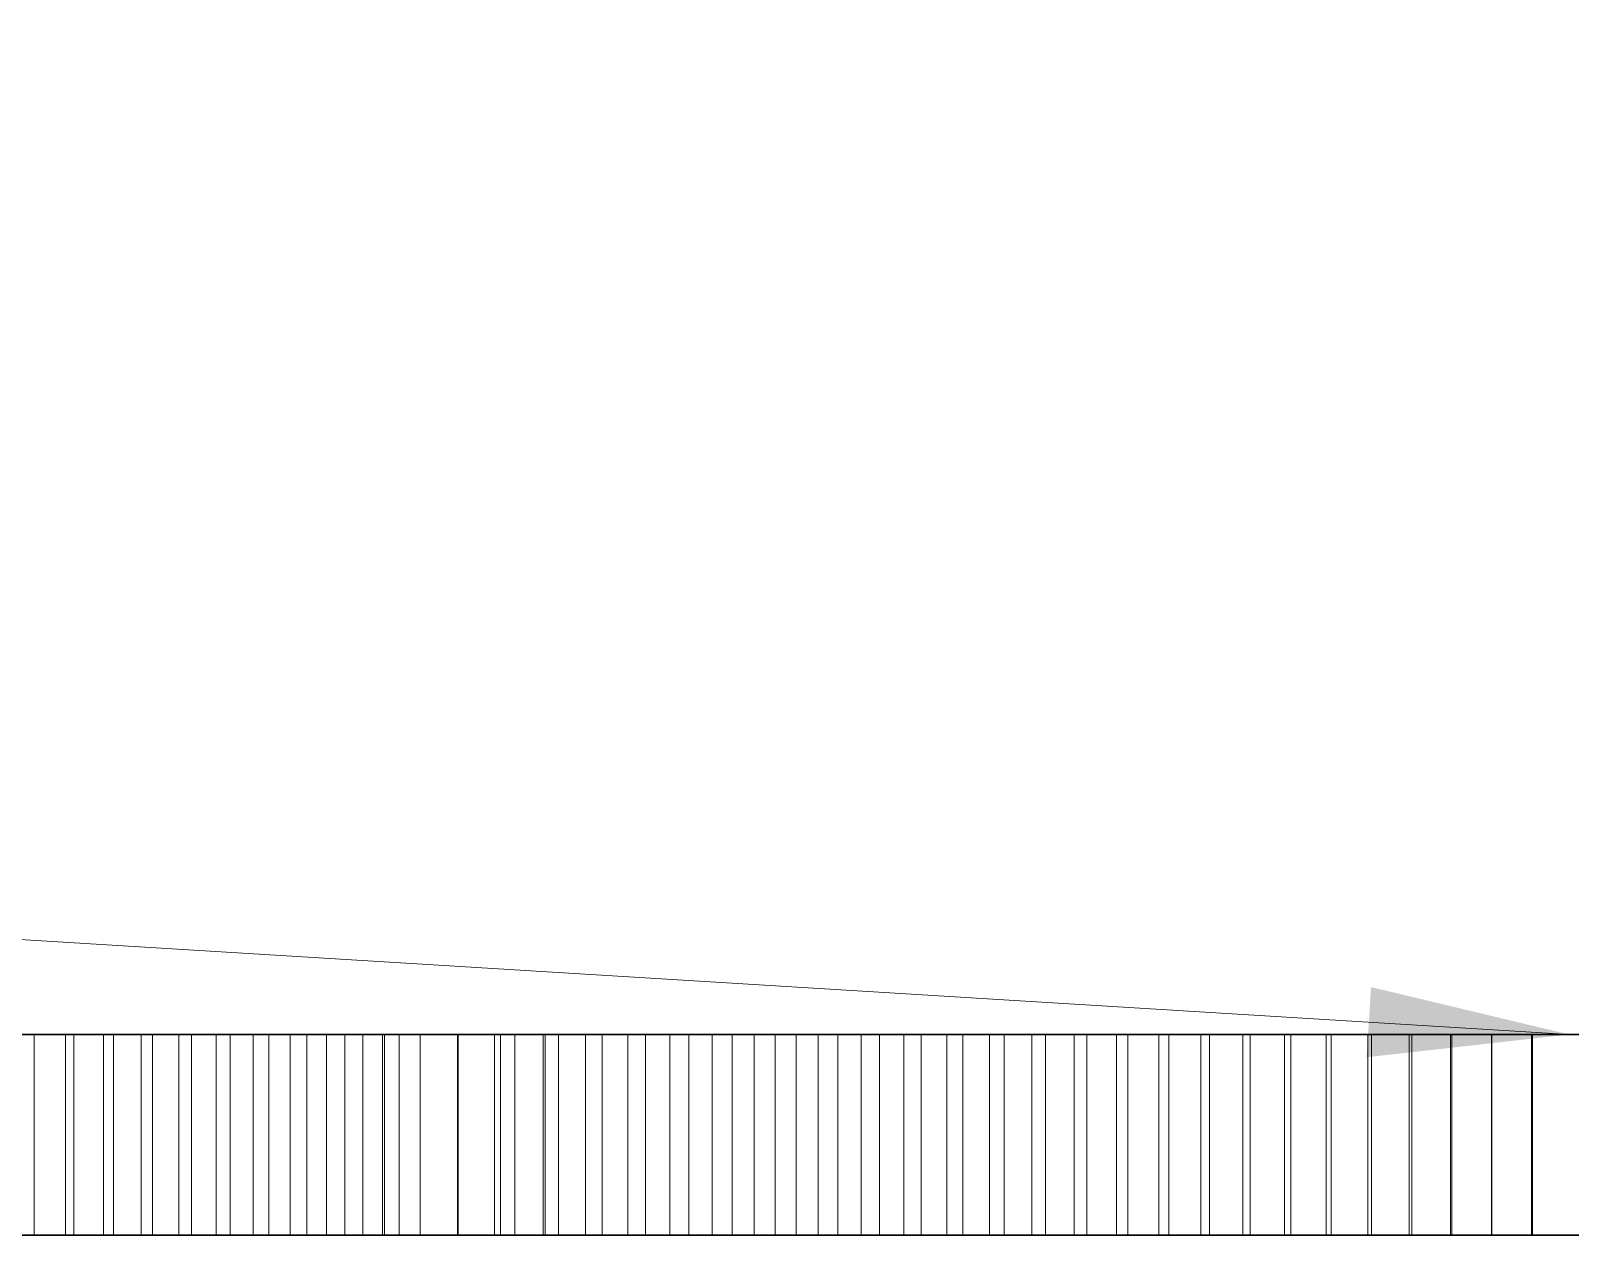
# Model space of a CAD drawing. Header units: millimetres. Extents: x 7 to 445, y 7 to 290.
# Drawn here: x 162.68 to 178.01, y 68 to 80 of the extents above; entities that cross this region are included whole.
import ezdxf

# ---------------------------------------------------------------- set-up
doc = ezdxf.new("R2010")
doc.units = ezdxf.units.MM
doc.linetypes.add('CENTER_STD', pattern=[9, 6, -1, 1, -1])
doc.linetypes.add('DASHED_STD', pattern=[3, 2, -1])
for name, color, linetype, lineweight in [('CENTER', 7, 'CENTER_STD', 13), ('DIM', 7, 'Continuous', 15), ('GDT', 7, 'Continuous', 20), ('HIDDEN', 7, 'DASHED_STD', 13), ('VISIBLE', 7, 'Continuous', 30)]:
    doc.layers.add(name, color=color, linetype=linetype, lineweight=lineweight)

msp = doc.modelspace()

# ---------------------------------------------------------------- linework, layer by layer
at = {"layer": 'CENTER'}
msp.add_line((30, 68), (240, 68), dxfattribs=at)
at = {"layer": 'DIM'}
msp.add_solid([(178, 70), (175.982, 69.773), (176.025, 70.472)], dxfattribs=at)
at = {"layer": 'GDT'}
msp.add_line((15, 80), (178, 70), dxfattribs=at)
at = {"layer": 'HIDDEN'}
for points in [[(204, 70), (202.27, 70), (197.167, 70), (188.946, 70), (178.021, 70), (164.938, 70), (150.354, 70), (135, 70), (119.646, 70), (105.062, 70), (91.979, 70), (81.054, 70), (72.833, 70), (67.73, 70), (66, 70)], [(72, 70), (73.58, 70), (78.239, 70), (85.745, 70), (95.72, 70), (107.665, 70), (120.981, 70), (135, 70), (149.019, 70), (162.335, 70), (174.28, 70), (184.255, 70), (191.761, 70), (196.42, 70), (198, 70)], [(198, 70), (196.42, 70), (191.761, 70), (184.255, 70), (174.28, 70), (162.335, 70), (149.019, 70), (135, 70), (120.981, 70), (107.665, 70), (95.72, 70), (85.745, 70), (78.239, 70), (73.58, 70), (72, 70)], [(162.71, 70), (162.688, 70), (162.664, 70), (162.64, 70), (162.614, 70), (162.587, 70), (162.56, 70), (162.531, 70), (162.502, 70), (162.472, 70), (162.442, 70), (162.41, 70), (162.378, 70), (162.346, 70), (162.313, 70)], [(162.64, 70), (162.662, 70), (162.684, 70), (162.708, 70), (162.732, 70), (162.758, 70), (162.784, 70), (162.811, 70), (162.839, 70), (162.868, 70), (162.897, 70), (162.928, 70), (162.958, 70), (162.989, 70), (163.021, 70)], [(162.71, 68), (162.71, 70)], [(163.105, 70), (163.083, 70), (163.06, 70), (163.035, 70), (163.01, 70), (162.983, 70), (162.956, 70), (162.928, 70), (162.899, 70), (162.869, 70), (162.838, 70), (162.807, 70), (162.775, 70), (162.743, 70), (162.71, 70)], [(163.021, 70), (163.021, 68)], [(163.021, 70), (163.042, 70), (163.065, 70), (163.088, 70), (163.112, 70), (163.138, 70), (163.164, 70), (163.191, 70), (163.219, 70), (163.247, 70), (163.277, 70), (163.307, 70), (163.337, 70), (163.368, 70), (163.4, 70)], [(163.105, 68), (163.105, 70)], [(163.498, 70), (163.476, 70), (163.453, 70), (163.428, 70), (163.403, 70), (163.377, 70), (163.35, 70), (163.322, 70), (163.293, 70), (163.263, 70), (163.233, 70), (163.202, 70), (163.17, 70), (163.138, 70), (163.105, 70)], [(163.4, 70), (163.4, 68)], [(163.4, 70), (163.421, 70), (163.443, 70), (163.466, 70), (163.49, 70), (163.515, 70), (163.541, 70), (163.568, 70), (163.596, 70), (163.624, 70), (163.654, 70), (163.683, 70), (163.714, 70), (163.745, 70), (163.776, 70)], [(163.498, 68), (163.498, 70)], [(163.888, 70), (163.866, 70), (163.843, 70), (163.819, 70), (163.794, 70), (163.768, 70), (163.741, 70), (163.713, 70), (163.684, 70), (163.655, 70), (163.625, 70), (163.594, 70), (163.562, 70), (163.53, 70), (163.498, 70)], [(163.776, 70), (163.776, 68)], [(163.776, 70), (163.797, 70), (163.819, 70), (163.842, 70), (163.866, 70), (163.891, 70), (163.917, 70), (163.943, 70), (163.971, 70), (163.999, 70), (164.028, 70), (164.058, 70), (164.088, 70), (164.119, 70), (164.15, 70)], [(163.888, 68), (163.888, 70)], [(164.276, 70), (164.254, 70), (164.232, 70), (164.208, 70), (164.183, 70), (164.157, 70), (164.13, 70), (164.102, 70), (164.074, 70), (164.045, 70), (164.015, 70), (163.984, 70), (163.952, 70), (163.921, 70), (163.888, 70)], [(164.15, 70), (164.15, 68)], [(164.15, 70), (164.171, 70), (164.193, 70), (164.215, 70), (164.239, 70), (164.264, 70), (164.29, 70), (164.316, 70), (164.343, 70), (164.371, 70), (164.4, 70), (164.43, 70), (164.46, 70), (164.49, 70), (164.522, 70)], [(164.276, 68), (164.276, 70)], [(164.662, 70), (164.64, 70), (164.618, 70), (164.594, 70), (164.569, 70), (164.543, 70), (164.517, 70), (164.489, 70), (164.461, 70), (164.432, 70), (164.402, 70), (164.371, 70), (164.34, 70), (164.308, 70), (164.276, 70)], [(164.522, 70), (164.522, 68)], [(164.522, 70), (164.542, 70), (164.564, 70), (164.586, 70), (164.61, 70), (164.635, 70), (164.66, 70), (164.686, 70), (164.714, 70), (164.741, 70), (164.77, 70), (164.799, 70), (164.829, 70), (164.86, 70), (164.891, 70)], [(164.662, 68), (164.662, 70)], [(165.045, 70), (165.024, 70), (165.001, 70), (164.978, 70), (164.953, 70), (164.928, 70), (164.901, 70), (164.874, 70), (164.846, 70), (164.817, 70), (164.787, 70), (164.757, 70), (164.725, 70), (164.694, 70), (164.662, 70)], [(164.891, 70), (164.891, 68)], [(164.891, 70), (164.911, 70), (164.933, 70), (164.955, 70), (164.978, 70), (165.003, 70), (165.028, 70), (165.054, 70), (165.081, 70), (165.109, 70), (165.138, 70), (165.167, 70), (165.197, 70), (165.227, 70), (165.258, 70)], [(165.045, 68), (165.045, 70)], [(165.426, 70), (165.405, 70), (165.382, 70), (165.359, 70), (165.335, 70), (165.309, 70), (165.283, 70), (165.256, 70), (165.228, 70), (165.199, 70), (165.17, 70), (165.139, 70), (165.108, 70), (165.077, 70), (165.045, 70)], [(165.258, 70), (165.258, 68)], [(165.258, 70), (165.278, 70), (165.299, 70), (165.321, 70), (165.345, 70), (165.369, 70), (165.394, 70), (165.42, 70), (165.447, 70), (165.474, 70), (165.503, 70), (165.532, 70), (165.561, 70), (165.592, 70), (165.622, 70)], [(165.426, 68), (165.426, 70)], [(165.804, 70), (165.783, 70), (165.761, 70), (165.738, 70), (165.714, 70), (165.689, 70), (165.663, 70), (165.636, 70), (165.608, 70), (165.579, 70), (165.55, 70), (165.52, 70), (165.489, 70), (165.458, 70), (165.426, 70)], [(165.622, 70), (165.622, 68)], [(165.622, 70), (165.642, 70), (165.663, 70), (165.685, 70), (165.708, 70), (165.732, 70), (165.757, 70), (165.783, 70), (165.81, 70), (165.837, 70), (165.865, 70), (165.894, 70), (165.924, 70), (165.954, 70), (165.984, 70)], [(165.804, 68), (165.804, 70)], [(166.18, 70), (166.159, 70), (166.137, 70), (166.115, 70), (166.091, 70), (166.066, 70), (166.04, 70), (166.013, 70), (165.985, 70), (165.957, 70), (165.928, 70), (165.898, 70), (165.867, 70), (165.836, 70), (165.804, 70)], [(165.984, 70), (165.984, 68)], [(165.984, 70), (166.004, 70), (166.025, 70), (166.047, 70), (166.07, 70), (166.093, 70), (166.118, 70), (166.144, 70), (166.17, 70), (166.197, 70), (166.225, 70), (166.254, 70), (166.284, 70), (166.314, 70), (166.344, 70)], [(166.18, 68), (166.18, 70)], [(166.553, 70), (166.533, 70), (166.511, 70), (166.489, 70), (166.465, 70), (166.44, 70), (166.415, 70), (166.388, 70), (166.36, 70), (166.332, 70), (166.303, 70), (166.273, 70), (166.243, 70), (166.212, 70), (166.18, 70)], [(166.931, 70), (166.847, 70), (166.765, 70), (166.685, 70), (166.609, 70), (166.538, 70), (166.471, 70), (166.411, 70), (166.357, 70), (166.31, 70), (166.271, 70), (166.24, 70), (166.218, 70), (166.204, 70), (166.2, 70)], [(166.2, 70), (166.21, 70), (166.241, 70), (166.291, 70), (166.359, 70), (166.443, 70), (166.542, 70), (166.653, 70), (166.772, 70), (166.897, 70), (167.025, 70), (167.152, 70), (167.276, 70), (167.392, 70), (167.498, 70)], [(166.2, 68), (166.2, 70)], [(166.344, 70), (166.344, 68)], [(166.344, 70), (166.437, 70), (166.549, 70), (166.675, 70), (166.812, 70), (166.955, 70), (167.099, 70), (167.24, 70), (167.373, 70), (167.495, 70), (167.6, 70), (167.685, 70), (167.748, 70), (167.787, 70), (167.8, 70)], [(166.553, 68), (166.553, 70)], [(166.924, 70), (166.904, 70), (166.883, 70), (166.86, 70), (166.837, 70), (166.812, 70), (166.787, 70), (166.76, 70), (166.733, 70), (166.705, 70), (166.676, 70), (166.646, 70), (166.616, 70), (166.585, 70), (166.553, 70)], [(166.924, 68), (166.924, 70)], [(167.293, 70), (167.273, 70), (167.252, 70), (167.23, 70), (167.206, 70), (167.182, 70), (167.157, 70), (167.13, 70), (167.103, 70), (167.075, 70), (167.046, 70), (167.017, 70), (166.987, 70), (166.956, 70), (166.924, 70)], [(167.355, 70), (167.322, 70), (167.29, 70), (167.257, 70), (167.225, 70), (167.193, 70), (167.162, 70), (167.131, 70), (167.1, 70), (167.07, 70), (167.041, 70), (167.013, 70), (166.985, 70), (166.958, 70), (166.931, 70)], [(166.931, 70), (166.931, 68)], [(167.293, 68), (167.293, 70)], [(167.8, 70), (167.797, 70), (167.788, 70), (167.774, 70), (167.754, 70), (167.728, 70), (167.697, 70), (167.661, 70), (167.62, 70), (167.575, 70), (167.525, 70), (167.472, 70), (167.415, 70), (167.355, 70), (167.293, 70)], [(167.778, 70), (167.745, 70), (167.713, 70), (167.68, 70), (167.648, 70), (167.616, 70), (167.585, 70), (167.554, 70), (167.524, 70), (167.494, 70), (167.465, 70), (167.436, 70), (167.408, 70), (167.381, 70), (167.355, 70)], [(167.355, 70), (167.355, 68)], [(167.498, 70), (167.532, 70), (167.565, 70), (167.599, 70), (167.632, 70), (167.664, 70), (167.697, 70), (167.728, 70), (167.76, 70), (167.79, 70), (167.82, 70), (167.849, 70), (167.878, 70), (167.906, 70), (167.932, 70)], [(167.498, 68), (167.498, 70)], [(168.2, 70), (168.168, 70), (168.135, 70), (168.102, 70), (168.07, 70), (168.039, 70), (168.007, 70), (167.976, 70), (167.946, 70), (167.916, 70), (167.887, 70), (167.859, 70), (167.831, 70), (167.804, 70), (167.778, 70)], [(167.778, 70), (167.778, 68)], [(167.8, 68), (167.8, 70)], [(167.932, 70), (167.966, 70), (168, 70), (168.033, 70), (168.066, 70), (168.099, 70), (168.131, 70), (168.162, 70), (168.194, 70), (168.224, 70), (168.254, 70), (168.283, 70), (168.311, 70), (168.339, 70), (168.366, 70)], [(167.932, 68), (167.932, 70)], [(168.622, 70), (168.589, 70), (168.556, 70), (168.524, 70), (168.492, 70), (168.46, 70), (168.429, 70), (168.398, 70), (168.368, 70), (168.338, 70), (168.309, 70), (168.281, 70), (168.253, 70), (168.226, 70), (168.2, 70)], [(168.2, 70), (168.2, 68)], [(168.366, 70), (168.399, 70), (168.433, 70), (168.466, 70), (168.499, 70), (168.532, 70), (168.564, 70), (168.596, 70), (168.627, 70), (168.657, 70), (168.687, 70), (168.716, 70), (168.744, 70), (168.772, 70), (168.798, 70)], [(168.366, 68), (168.366, 70)], [(169.042, 70), (169.009, 70), (168.977, 70), (168.944, 70), (168.912, 70), (168.881, 70), (168.849, 70), (168.819, 70), (168.788, 70), (168.759, 70), (168.73, 70), (168.702, 70), (168.674, 70), (168.648, 70), (168.622, 70)], [(168.622, 70), (168.622, 68)], [(168.798, 70), (168.832, 70), (168.865, 70), (168.899, 70), (168.932, 70), (168.964, 70), (168.996, 70), (169.028, 70), (169.059, 70), (169.089, 70), (169.119, 70), (169.148, 70), (169.176, 70), (169.203, 70), (169.23, 70)], [(168.798, 68), (168.798, 70)], [(169.462, 70), (169.429, 70), (169.396, 70), (169.364, 70), (169.332, 70), (169.3, 70), (169.269, 70), (169.238, 70), (169.208, 70), (169.179, 70), (169.15, 70), (169.122, 70), (169.094, 70), (169.068, 70), (169.042, 70)], [(169.042, 70), (169.042, 68)], [(169.23, 70), (169.263, 70), (169.297, 70), (169.33, 70), (169.363, 70), (169.396, 70), (169.428, 70), (169.459, 70), (169.49, 70), (169.52, 70), (169.55, 70), (169.579, 70), (169.607, 70), (169.634, 70), (169.66, 70)], [(169.23, 68), (169.23, 70)], [(169.88, 70), (169.848, 70), (169.815, 70), (169.783, 70), (169.751, 70), (169.719, 70), (169.688, 70), (169.657, 70), (169.627, 70), (169.598, 70), (169.569, 70), (169.541, 70), (169.514, 70), (169.487, 70), (169.462, 70)], [(169.462, 70), (169.462, 68)], [(169.66, 70), (169.694, 70), (169.728, 70), (169.761, 70), (169.794, 70), (169.826, 70), (169.858, 70), (169.89, 70), (169.921, 70), (169.951, 70), (169.98, 70), (170.009, 70), (170.037, 70), (170.064, 70), (170.09, 70)], [(169.66, 68), (169.66, 70)], [(170.298, 70), (170.265, 70), (170.233, 70), (170.2, 70), (170.168, 70), (170.137, 70), (170.106, 70), (170.075, 70), (170.045, 70), (170.016, 70), (169.987, 70), (169.959, 70), (169.932, 70), (169.906, 70), (169.88, 70)], [(169.88, 70), (169.88, 68)], [(170.09, 70), (170.124, 70), (170.157, 70), (170.191, 70), (170.223, 70), (170.256, 70), (170.288, 70), (170.319, 70), (170.35, 70), (170.38, 70), (170.409, 70), (170.438, 70), (170.466, 70), (170.493, 70), (170.519, 70)], [(170.09, 68), (170.09, 70)], [(170.715, 70), (170.682, 70), (170.649, 70), (170.617, 70), (170.585, 70), (170.553, 70), (170.522, 70), (170.492, 70), (170.462, 70), (170.433, 70), (170.404, 70), (170.377, 70), (170.35, 70), (170.323, 70), (170.298, 70)], [(170.298, 70), (170.298, 68)], [(170.519, 70), (170.553, 70), (170.586, 70), (170.619, 70), (170.652, 70), (170.684, 70), (170.716, 70), (170.748, 70), (170.778, 70), (170.808, 70), (170.838, 70), (170.866, 70), (170.894, 70), (170.921, 70), (170.947, 70)], [(170.519, 68), (170.519, 70)], [(171.13, 70), (171.098, 70), (171.065, 70), (171.033, 70), (171.001, 70), (170.969, 70), (170.938, 70), (170.908, 70), (170.878, 70), (170.849, 70), (170.821, 70), (170.793, 70), (170.766, 70), (170.74, 70), (170.715, 70)], [(170.715, 70), (170.715, 68)], [(170.947, 70), (170.98, 70), (171.014, 70), (171.047, 70), (171.08, 70), (171.112, 70), (171.144, 70), (171.175, 70), (171.206, 70), (171.236, 70), (171.265, 70), (171.293, 70), (171.321, 70), (171.348, 70), (171.373, 70)], [(170.947, 68), (170.947, 70)], [(171.545, 70), (171.512, 70), (171.48, 70), (171.447, 70), (171.415, 70), (171.384, 70), (171.353, 70), (171.323, 70), (171.293, 70), (171.264, 70), (171.236, 70), (171.208, 70), (171.181, 70), (171.155, 70), (171.13, 70)], [(171.13, 70), (171.13, 68)], [(171.373, 70), (171.407, 70), (171.441, 70), (171.474, 70), (171.506, 70), (171.539, 70), (171.57, 70), (171.602, 70), (171.632, 70), (171.662, 70), (171.691, 70), (171.719, 70), (171.747, 70), (171.773, 70), (171.799, 70)], [(171.373, 68), (171.373, 70)], [(171.959, 70), (171.926, 70), (171.893, 70), (171.861, 70), (171.829, 70), (171.798, 70), (171.767, 70), (171.737, 70), (171.707, 70), (171.678, 70), (171.65, 70), (171.622, 70), (171.596, 70), (171.57, 70), (171.545, 70)], [(171.545, 70), (171.545, 68)], [(171.799, 70), (171.833, 70), (171.866, 70), (171.899, 70), (171.932, 70), (171.964, 70), (171.996, 70), (172.027, 70), (172.057, 70), (172.087, 70), (172.116, 70), (172.144, 70), (172.172, 70), (172.198, 70), (172.224, 70)], [(171.799, 68), (171.799, 70)], [(172.371, 70), (172.338, 70), (172.306, 70), (172.274, 70), (172.242, 70), (172.21, 70), (172.18, 70), (172.149, 70), (172.12, 70), (172.091, 70), (172.063, 70), (172.036, 70), (172.009, 70), (171.983, 70), (171.959, 70)], [(171.959, 70), (171.959, 68)], [(172.224, 70), (172.257, 70), (172.291, 70), (172.324, 70), (172.356, 70), (172.389, 70), (172.42, 70), (172.451, 70), (172.482, 70), (172.511, 70), (172.54, 70), (172.568, 70), (172.595, 70), (172.622, 70), (172.647, 70)], [(172.224, 68), (172.224, 70)], [(172.783, 70), (172.75, 70), (172.717, 70), (172.685, 70), (172.653, 70), (172.622, 70), (172.591, 70), (172.561, 70), (172.532, 70), (172.503, 70), (172.475, 70), (172.448, 70), (172.421, 70), (172.396, 70), (172.371, 70)], [(172.371, 70), (172.371, 68)], [(172.647, 70), (172.681, 70), (172.714, 70), (172.747, 70), (172.78, 70), (172.812, 70), (172.844, 70), (172.875, 70), (172.905, 70), (172.934, 70), (172.963, 70), (172.991, 70), (173.018, 70), (173.044, 70), (173.069, 70)], [(172.647, 68), (172.647, 70)], [(173.193, 70), (173.16, 70), (173.127, 70), (173.095, 70), (173.064, 70), (173.032, 70), (173.002, 70), (172.972, 70), (172.942, 70), (172.914, 70), (172.886, 70), (172.859, 70), (172.832, 70), (172.807, 70), (172.783, 70)], [(172.783, 70), (172.783, 68)], [(173.069, 70), (173.103, 70), (173.137, 70), (173.17, 70), (173.202, 70), (173.234, 70), (173.266, 70), (173.297, 70), (173.327, 70), (173.356, 70), (173.385, 70), (173.413, 70), (173.44, 70), (173.466, 70), (173.491, 70)], [(173.069, 68), (173.069, 70)], [(173.602, 70), (173.569, 70), (173.537, 70), (173.504, 70), (173.473, 70), (173.442, 70), (173.411, 70), (173.381, 70), (173.352, 70), (173.323, 70), (173.295, 70), (173.268, 70), (173.242, 70), (173.217, 70), (173.193, 70)], [(173.193, 70), (173.193, 68)], [(173.491, 70), (173.524, 70), (173.558, 70), (173.591, 70), (173.623, 70), (173.655, 70), (173.687, 70), (173.717, 70), (173.748, 70), (173.777, 70), (173.806, 70), (173.833, 70), (173.86, 70), (173.886, 70), (173.911, 70)], [(173.491, 68), (173.491, 70)], [(174.01, 70), (173.977, 70), (173.945, 70), (173.912, 70), (173.881, 70), (173.85, 70), (173.819, 70), (173.789, 70), (173.76, 70), (173.732, 70), (173.704, 70), (173.677, 70), (173.651, 70), (173.626, 70), (173.602, 70)], [(173.602, 70), (173.602, 68)], [(173.911, 70), (173.944, 70), (173.978, 70), (174.011, 70), (174.043, 70), (174.075, 70), (174.106, 70), (174.137, 70), (174.167, 70), (174.196, 70), (174.225, 70), (174.252, 70), (174.279, 70), (174.305, 70), (174.33, 70)], [(173.911, 68), (173.911, 70)], [(174.417, 70), (174.384, 70), (174.351, 70), (174.319, 70), (174.288, 70), (174.257, 70), (174.226, 70), (174.196, 70), (174.167, 70), (174.139, 70), (174.111, 70), (174.085, 70), (174.059, 70), (174.034, 70), (174.01, 70)], [(174.01, 70), (174.01, 68)], [(174.33, 70), (174.363, 70), (174.397, 70), (174.429, 70), (174.462, 70), (174.494, 70), (174.525, 70), (174.556, 70), (174.586, 70), (174.615, 70), (174.643, 70), (174.671, 70), (174.697, 70), (174.723, 70), (174.747, 70)], [(174.33, 68), (174.33, 70)], [(174.822, 70), (174.789, 70), (174.757, 70), (174.725, 70), (174.693, 70), (174.662, 70), (174.632, 70), (174.602, 70), (174.573, 70), (174.545, 70), (174.517, 70), (174.491, 70), (174.465, 70), (174.44, 70), (174.417, 70)], [(174.417, 70), (174.417, 68)], [(174.747, 70), (174.781, 70), (174.814, 70), (174.847, 70), (174.879, 70), (174.911, 70), (174.942, 70), (174.973, 70), (175.003, 70), (175.032, 70), (175.06, 70), (175.087, 70), (175.114, 70), (175.139, 70), (175.164, 70)], [(174.747, 68), (174.747, 70)], [(175.226, 70), (175.193, 70), (175.161, 70), (175.129, 70), (175.098, 70), (175.067, 70), (175.036, 70), (175.007, 70), (174.978, 70), (174.95, 70), (174.922, 70), (174.896, 70), (174.87, 70), (174.846, 70), (174.822, 70)], [(174.822, 70), (174.822, 68)], [(175.164, 70), (175.197, 70), (175.23, 70), (175.263, 70), (175.296, 70), (175.327, 70), (175.358, 70), (175.389, 70), (175.419, 70), (175.448, 70), (175.476, 70), (175.503, 70), (175.529, 70), (175.554, 70), (175.579, 70)], [(175.164, 68), (175.164, 70)], [(175.629, 70), (175.596, 70), (175.564, 70), (175.532, 70), (175.501, 70), (175.47, 70), (175.44, 70), (175.41, 70), (175.381, 70), (175.353, 70), (175.326, 70), (175.3, 70), (175.274, 70), (175.25, 70), (175.226, 70)], [(175.226, 70), (175.226, 68)], [(175.579, 70), (175.612, 70), (175.645, 70), (175.678, 70), (175.711, 70), (175.742, 70), (175.773, 70), (175.804, 70), (175.833, 70), (175.862, 70), (175.89, 70), (175.917, 70), (175.943, 70), (175.968, 70), (175.992, 70)], [(175.579, 68), (175.579, 70)], [(176.031, 70), (175.998, 70), (175.966, 70), (175.934, 70), (175.902, 70), (175.872, 70), (175.842, 70), (175.812, 70), (175.783, 70), (175.755, 70), (175.728, 70), (175.702, 70), (175.677, 70), (175.652, 70), (175.629, 70)], [(175.629, 70), (175.629, 68)], [(175.992, 70), (176.026, 70), (176.059, 70), (176.092, 70), (176.124, 70), (176.156, 70), (176.187, 70), (176.217, 70), (176.247, 70), (176.275, 70), (176.303, 70), (176.33, 70), (176.356, 70), (176.381, 70), (176.405, 70)], [(175.992, 68), (175.992, 70)], [(176.431, 70), (176.398, 70), (176.366, 70), (176.334, 70), (176.303, 70), (176.272, 70), (176.242, 70), (176.213, 70), (176.184, 70), (176.156, 70), (176.129, 70), (176.103, 70), (176.078, 70), (176.054, 70), (176.031, 70)], [(176.031, 70), (176.031, 68)], [(176.405, 70), (176.438, 70), (176.472, 70), (176.504, 70), (176.536, 70), (176.568, 70), (176.599, 70), (176.629, 70), (176.659, 70), (176.687, 70), (176.715, 70), (176.742, 70), (176.767, 70), (176.792, 70), (176.816, 70)], [(176.405, 68), (176.405, 70)], [(176.83, 70), (176.797, 70), (176.765, 70), (176.733, 70), (176.702, 70), (176.671, 70), (176.641, 70), (176.612, 70), (176.584, 70), (176.556, 70), (176.529, 70), (176.503, 70), (176.478, 70), (176.454, 70), (176.431, 70)], [(176.431, 70), (176.431, 68)], [(176.816, 70), (176.85, 70), (176.883, 70), (176.915, 70), (176.947, 70), (176.979, 70), (177.01, 70), (177.04, 70), (177.069, 70), (177.098, 70), (177.125, 70), (177.152, 70), (177.178, 70), (177.202, 70), (177.226, 70)], [(176.816, 68), (176.816, 70)], [(177.227, 70), (177.195, 70), (177.163, 70), (177.131, 70), (177.1, 70), (177.069, 70), (177.039, 70), (177.01, 70), (176.982, 70), (176.954, 70), (176.927, 70), (176.901, 70), (176.877, 70), (176.853, 70), (176.83, 70)], [(176.83, 70), (176.83, 68)], [(177.226, 70), (177.259, 70), (177.292, 70), (177.325, 70), (177.357, 70), (177.388, 70), (177.419, 70), (177.449, 70), (177.478, 70), (177.507, 70), (177.534, 70), (177.561, 70), (177.586, 70), (177.611, 70), (177.634, 70)], [(177.226, 68), (177.226, 70)], [(177.623, 70), (177.591, 70), (177.559, 70), (177.527, 70), (177.496, 70), (177.466, 70), (177.436, 70), (177.407, 70), (177.378, 70), (177.351, 70), (177.324, 70), (177.298, 70), (177.274, 70), (177.25, 70), (177.227, 70)], [(177.227, 70), (177.227, 68)], [(178.018, 70), (177.986, 70), (177.953, 70), (177.922, 70), (177.891, 70), (177.86, 70), (177.831, 70), (177.802, 70), (177.774, 70), (177.746, 70), (177.72, 70), (177.694, 70), (177.67, 70), (177.646, 70), (177.623, 70)], [(177.623, 70), (177.623, 68)], [(177.634, 70), (177.667, 70), (177.701, 70), (177.733, 70), (177.765, 70), (177.796, 70), (177.827, 70), (177.857, 70), (177.886, 70), (177.914, 70), (177.942, 70), (177.968, 70), (177.993, 70), (178.018, 70), (178.041, 70)], [(177.634, 68), (177.634, 70)], [(66, 68), (67.73, 68), (72.833, 68), (81.054, 68), (91.979, 68), (105.062, 68), (119.646, 68), (135, 68), (150.354, 68), (164.938, 68), (178.021, 68), (188.946, 68), (197.167, 68), (202.27, 68), (204, 68)], [(72, 68), (73.58, 68), (78.239, 68), (85.745, 68), (95.72, 68), (107.665, 68), (120.981, 68), (135, 68), (149.019, 68), (162.335, 68), (174.28, 68), (184.255, 68), (191.761, 68), (196.42, 68), (198, 68)], [(198, 68), (196.42, 68), (191.761, 68), (184.255, 68), (174.28, 68), (162.335, 68), (149.019, 68), (135, 68), (120.981, 68), (107.665, 68), (95.72, 68), (85.745, 68), (78.239, 68), (73.58, 68), (72, 68)], [(162.313, 68), (162.346, 68), (162.378, 68), (162.41, 68), (162.442, 68), (162.472, 68), (162.502, 68), (162.531, 68), (162.56, 68), (162.587, 68), (162.614, 68), (162.64, 68), (162.664, 68), (162.688, 68), (162.71, 68)], [(163.021, 68), (162.989, 68), (162.958, 68), (162.928, 68), (162.897, 68), (162.868, 68), (162.839, 68), (162.811, 68), (162.784, 68), (162.758, 68), (162.732, 68), (162.708, 68), (162.684, 68), (162.662, 68), (162.64, 68)], [(162.71, 68), (162.743, 68), (162.775, 68), (162.807, 68), (162.838, 68), (162.869, 68), (162.899, 68), (162.928, 68), (162.956, 68), (162.983, 68), (163.01, 68), (163.035, 68), (163.06, 68), (163.083, 68), (163.105, 68)], [(163.4, 68), (163.368, 68), (163.337, 68), (163.307, 68), (163.277, 68), (163.247, 68), (163.219, 68), (163.191, 68), (163.164, 68), (163.138, 68), (163.112, 68), (163.088, 68), (163.065, 68), (163.042, 68), (163.021, 68)], [(163.105, 68), (163.138, 68), (163.17, 68), (163.202, 68), (163.233, 68), (163.263, 68), (163.293, 68), (163.322, 68), (163.35, 68), (163.377, 68), (163.403, 68), (163.428, 68), (163.453, 68), (163.476, 68), (163.498, 68)], [(163.776, 68), (163.745, 68), (163.714, 68), (163.683, 68), (163.654, 68), (163.624, 68), (163.596, 68), (163.568, 68), (163.541, 68), (163.515, 68), (163.49, 68), (163.466, 68), (163.443, 68), (163.421, 68), (163.4, 68)], [(163.498, 68), (163.53, 68), (163.562, 68), (163.594, 68), (163.625, 68), (163.655, 68), (163.684, 68), (163.713, 68), (163.741, 68), (163.768, 68), (163.794, 68), (163.819, 68), (163.843, 68), (163.866, 68), (163.888, 68)], [(164.15, 68), (164.119, 68), (164.088, 68), (164.058, 68), (164.028, 68), (163.999, 68), (163.971, 68), (163.943, 68), (163.917, 68), (163.891, 68), (163.866, 68), (163.842, 68), (163.819, 68), (163.797, 68), (163.776, 68)], [(163.888, 68), (163.921, 68), (163.952, 68), (163.984, 68), (164.015, 68), (164.045, 68), (164.074, 68), (164.102, 68), (164.13, 68), (164.157, 68), (164.183, 68), (164.208, 68), (164.232, 68), (164.254, 68), (164.276, 68)], [(164.522, 68), (164.49, 68), (164.46, 68), (164.43, 68), (164.4, 68), (164.371, 68), (164.343, 68), (164.316, 68), (164.29, 68), (164.264, 68), (164.239, 68), (164.215, 68), (164.193, 68), (164.171, 68), (164.15, 68)], [(164.276, 68), (164.308, 68), (164.34, 68), (164.371, 68), (164.402, 68), (164.432, 68), (164.461, 68), (164.489, 68), (164.517, 68), (164.543, 68), (164.569, 68), (164.594, 68), (164.618, 68), (164.64, 68), (164.662, 68)], [(164.891, 68), (164.86, 68), (164.829, 68), (164.799, 68), (164.77, 68), (164.741, 68), (164.714, 68), (164.686, 68), (164.66, 68), (164.635, 68), (164.61, 68), (164.586, 68), (164.564, 68), (164.542, 68), (164.522, 68)], [(164.662, 68), (164.694, 68), (164.725, 68), (164.757, 68), (164.787, 68), (164.817, 68), (164.846, 68), (164.874, 68), (164.901, 68), (164.928, 68), (164.953, 68), (164.978, 68), (165.001, 68), (165.024, 68), (165.045, 68)], [(165.258, 68), (165.227, 68), (165.197, 68), (165.167, 68), (165.138, 68), (165.109, 68), (165.081, 68), (165.054, 68), (165.028, 68), (165.003, 68), (164.978, 68), (164.955, 68), (164.933, 68), (164.911, 68), (164.891, 68)], [(165.045, 68), (165.077, 68), (165.108, 68), (165.139, 68), (165.17, 68), (165.199, 68), (165.228, 68), (165.256, 68), (165.283, 68), (165.309, 68), (165.335, 68), (165.359, 68), (165.382, 68), (165.405, 68), (165.426, 68)], [(165.622, 68), (165.592, 68), (165.561, 68), (165.532, 68), (165.503, 68), (165.474, 68), (165.447, 68), (165.42, 68), (165.394, 68), (165.369, 68), (165.345, 68), (165.321, 68), (165.299, 68), (165.278, 68), (165.258, 68)], [(165.426, 68), (165.458, 68), (165.489, 68), (165.52, 68), (165.55, 68), (165.579, 68), (165.608, 68), (165.636, 68), (165.663, 68), (165.689, 68), (165.714, 68), (165.738, 68), (165.761, 68), (165.783, 68), (165.804, 68)], [(165.984, 68), (165.954, 68), (165.924, 68), (165.894, 68), (165.865, 68), (165.837, 68), (165.81, 68), (165.783, 68), (165.757, 68), (165.732, 68), (165.708, 68), (165.685, 68), (165.663, 68), (165.642, 68), (165.622, 68)], [(165.804, 68), (165.836, 68), (165.867, 68), (165.898, 68), (165.928, 68), (165.957, 68), (165.985, 68), (166.013, 68), (166.04, 68), (166.066, 68), (166.091, 68), (166.115, 68), (166.137, 68), (166.159, 68), (166.18, 68)], [(166.344, 68), (166.314, 68), (166.284, 68), (166.254, 68), (166.225, 68), (166.197, 68), (166.17, 68), (166.144, 68), (166.118, 68), (166.093, 68), (166.07, 68), (166.047, 68), (166.025, 68), (166.004, 68), (165.984, 68)], [(166.18, 68), (166.212, 68), (166.243, 68), (166.273, 68), (166.303, 68), (166.332, 68), (166.36, 68), (166.388, 68), (166.415, 68), (166.44, 68), (166.465, 68), (166.489, 68), (166.511, 68), (166.533, 68), (166.553, 68)], [(167.498, 68), (167.392, 68), (167.276, 68), (167.152, 68), (167.025, 68), (166.897, 68), (166.772, 68), (166.653, 68), (166.542, 68), (166.443, 68), (166.359, 68), (166.291, 68), (166.241, 68), (166.21, 68), (166.2, 68)], [(166.2, 68), (166.204, 68), (166.218, 68), (166.24, 68), (166.271, 68), (166.31, 68), (166.357, 68), (166.411, 68), (166.471, 68), (166.538, 68), (166.609, 68), (166.685, 68), (166.765, 68), (166.847, 68), (166.931, 68)], [(167.8, 68), (167.787, 68), (167.748, 68), (167.685, 68), (167.6, 68), (167.495, 68), (167.373, 68), (167.24, 68), (167.099, 68), (166.955, 68), (166.812, 68), (166.675, 68), (166.549, 68), (166.437, 68), (166.344, 68)], [(166.553, 68), (166.585, 68), (166.616, 68), (166.646, 68), (166.676, 68), (166.705, 68), (166.733, 68), (166.76, 68), (166.787, 68), (166.812, 68), (166.837, 68), (166.86, 68), (166.883, 68), (166.904, 68), (166.924, 68)], [(166.924, 68), (166.956, 68), (166.987, 68), (167.017, 68), (167.046, 68), (167.075, 68), (167.103, 68), (167.13, 68), (167.157, 68), (167.182, 68), (167.206, 68), (167.23, 68), (167.252, 68), (167.273, 68), (167.293, 68)], [(166.931, 68), (166.958, 68), (166.985, 68), (167.013, 68), (167.041, 68), (167.07, 68), (167.1, 68), (167.131, 68), (167.162, 68), (167.193, 68), (167.225, 68), (167.257, 68), (167.29, 68), (167.322, 68), (167.355, 68)], [(167.293, 68), (167.355, 68), (167.415, 68), (167.472, 68), (167.525, 68), (167.575, 68), (167.62, 68), (167.661, 68), (167.697, 68), (167.728, 68), (167.754, 68), (167.774, 68), (167.788, 68), (167.797, 68), (167.8, 68)], [(167.355, 68), (167.381, 68), (167.408, 68), (167.436, 68), (167.465, 68), (167.494, 68), (167.524, 68), (167.554, 68), (167.585, 68), (167.616, 68), (167.648, 68), (167.68, 68), (167.713, 68), (167.745, 68), (167.778, 68)], [(167.932, 68), (167.906, 68), (167.878, 68), (167.849, 68), (167.82, 68), (167.79, 68), (167.76, 68), (167.728, 68), (167.697, 68), (167.664, 68), (167.632, 68), (167.599, 68), (167.565, 68), (167.532, 68), (167.498, 68)], [(167.778, 68), (167.804, 68), (167.831, 68), (167.859, 68), (167.887, 68), (167.916, 68), (167.946, 68), (167.976, 68), (168.007, 68), (168.039, 68), (168.07, 68), (168.102, 68), (168.135, 68), (168.168, 68), (168.2, 68)], [(168.366, 68), (168.339, 68), (168.311, 68), (168.283, 68), (168.254, 68), (168.224, 68), (168.194, 68), (168.162, 68), (168.131, 68), (168.099, 68), (168.066, 68), (168.033, 68), (168, 68), (167.966, 68), (167.932, 68)], [(168.2, 68), (168.226, 68), (168.253, 68), (168.281, 68), (168.309, 68), (168.338, 68), (168.368, 68), (168.398, 68), (168.429, 68), (168.46, 68), (168.492, 68), (168.524, 68), (168.556, 68), (168.589, 68), (168.622, 68)], [(168.798, 68), (168.772, 68), (168.744, 68), (168.716, 68), (168.687, 68), (168.657, 68), (168.627, 68), (168.596, 68), (168.564, 68), (168.532, 68), (168.499, 68), (168.466, 68), (168.433, 68), (168.399, 68), (168.366, 68)], [(168.622, 68), (168.648, 68), (168.674, 68), (168.702, 68), (168.73, 68), (168.759, 68), (168.788, 68), (168.819, 68), (168.849, 68), (168.881, 68), (168.912, 68), (168.944, 68), (168.977, 68), (169.009, 68), (169.042, 68)], [(169.23, 68), (169.203, 68), (169.176, 68), (169.148, 68), (169.119, 68), (169.089, 68), (169.059, 68), (169.028, 68), (168.996, 68), (168.964, 68), (168.932, 68), (168.899, 68), (168.865, 68), (168.832, 68), (168.798, 68)], [(169.042, 68), (169.068, 68), (169.094, 68), (169.122, 68), (169.15, 68), (169.179, 68), (169.208, 68), (169.238, 68), (169.269, 68), (169.3, 68), (169.332, 68), (169.364, 68), (169.396, 68), (169.429, 68), (169.462, 68)], [(169.66, 68), (169.634, 68), (169.607, 68), (169.579, 68), (169.55, 68), (169.52, 68), (169.49, 68), (169.459, 68), (169.428, 68), (169.396, 68), (169.363, 68), (169.33, 68), (169.297, 68), (169.263, 68), (169.23, 68)], [(169.462, 68), (169.487, 68), (169.514, 68), (169.541, 68), (169.569, 68), (169.598, 68), (169.627, 68), (169.657, 68), (169.688, 68), (169.719, 68), (169.751, 68), (169.783, 68), (169.815, 68), (169.848, 68), (169.88, 68)], [(170.09, 68), (170.064, 68), (170.037, 68), (170.009, 68), (169.98, 68), (169.951, 68), (169.921, 68), (169.89, 68), (169.858, 68), (169.826, 68), (169.794, 68), (169.761, 68), (169.728, 68), (169.694, 68), (169.66, 68)], [(169.88, 68), (169.906, 68), (169.932, 68), (169.959, 68), (169.987, 68), (170.016, 68), (170.045, 68), (170.075, 68), (170.106, 68), (170.137, 68), (170.168, 68), (170.2, 68), (170.233, 68), (170.265, 68), (170.298, 68)], [(170.519, 68), (170.493, 68), (170.466, 68), (170.438, 68), (170.409, 68), (170.38, 68), (170.35, 68), (170.319, 68), (170.288, 68), (170.256, 68), (170.223, 68), (170.191, 68), (170.157, 68), (170.124, 68), (170.09, 68)], [(170.298, 68), (170.323, 68), (170.35, 68), (170.377, 68), (170.404, 68), (170.433, 68), (170.462, 68), (170.492, 68), (170.522, 68), (170.553, 68), (170.585, 68), (170.617, 68), (170.649, 68), (170.682, 68), (170.715, 68)], [(170.947, 68), (170.921, 68), (170.894, 68), (170.866, 68), (170.838, 68), (170.808, 68), (170.778, 68), (170.748, 68), (170.716, 68), (170.684, 68), (170.652, 68), (170.619, 68), (170.586, 68), (170.553, 68), (170.519, 68)], [(170.715, 68), (170.74, 68), (170.766, 68), (170.793, 68), (170.821, 68), (170.849, 68), (170.878, 68), (170.908, 68), (170.938, 68), (170.969, 68), (171.001, 68), (171.033, 68), (171.065, 68), (171.098, 68), (171.13, 68)], [(171.373, 68), (171.348, 68), (171.321, 68), (171.293, 68), (171.265, 68), (171.236, 68), (171.206, 68), (171.175, 68), (171.144, 68), (171.112, 68), (171.08, 68), (171.047, 68), (171.014, 68), (170.98, 68), (170.947, 68)], [(171.13, 68), (171.155, 68), (171.181, 68), (171.208, 68), (171.236, 68), (171.264, 68), (171.293, 68), (171.323, 68), (171.353, 68), (171.384, 68), (171.415, 68), (171.447, 68), (171.48, 68), (171.512, 68), (171.545, 68)], [(171.799, 68), (171.773, 68), (171.747, 68), (171.719, 68), (171.691, 68), (171.662, 68), (171.632, 68), (171.602, 68), (171.57, 68), (171.539, 68), (171.506, 68), (171.474, 68), (171.441, 68), (171.407, 68), (171.373, 68)], [(171.545, 68), (171.57, 68), (171.596, 68), (171.622, 68), (171.65, 68), (171.678, 68), (171.707, 68), (171.737, 68), (171.767, 68), (171.798, 68), (171.829, 68), (171.861, 68), (171.893, 68), (171.926, 68), (171.959, 68)], [(172.224, 68), (172.198, 68), (172.172, 68), (172.144, 68), (172.116, 68), (172.087, 68), (172.057, 68), (172.027, 68), (171.996, 68), (171.964, 68), (171.932, 68), (171.899, 68), (171.866, 68), (171.833, 68), (171.799, 68)], [(171.959, 68), (171.983, 68), (172.009, 68), (172.036, 68), (172.063, 68), (172.091, 68), (172.12, 68), (172.149, 68), (172.18, 68), (172.21, 68), (172.242, 68), (172.274, 68), (172.306, 68), (172.338, 68), (172.371, 68)], [(172.647, 68), (172.622, 68), (172.595, 68), (172.568, 68), (172.54, 68), (172.511, 68), (172.482, 68), (172.451, 68), (172.42, 68), (172.389, 68), (172.356, 68), (172.324, 68), (172.291, 68), (172.257, 68), (172.224, 68)], [(172.371, 68), (172.396, 68), (172.421, 68), (172.448, 68), (172.475, 68), (172.503, 68), (172.532, 68), (172.561, 68), (172.591, 68), (172.622, 68), (172.653, 68), (172.685, 68), (172.717, 68), (172.75, 68), (172.783, 68)], [(173.069, 68), (173.044, 68), (173.018, 68), (172.991, 68), (172.963, 68), (172.934, 68), (172.905, 68), (172.875, 68), (172.844, 68), (172.812, 68), (172.78, 68), (172.747, 68), (172.714, 68), (172.681, 68), (172.647, 68)], [(172.783, 68), (172.807, 68), (172.832, 68), (172.859, 68), (172.886, 68), (172.914, 68), (172.942, 68), (172.972, 68), (173.002, 68), (173.032, 68), (173.064, 68), (173.095, 68), (173.127, 68), (173.16, 68), (173.193, 68)], [(173.491, 68), (173.466, 68), (173.44, 68), (173.413, 68), (173.385, 68), (173.356, 68), (173.327, 68), (173.297, 68), (173.266, 68), (173.234, 68), (173.202, 68), (173.17, 68), (173.137, 68), (173.103, 68), (173.069, 68)], [(173.193, 68), (173.217, 68), (173.242, 68), (173.268, 68), (173.295, 68), (173.323, 68), (173.352, 68), (173.381, 68), (173.411, 68), (173.442, 68), (173.473, 68), (173.504, 68), (173.537, 68), (173.569, 68), (173.602, 68)], [(173.911, 68), (173.886, 68), (173.86, 68), (173.833, 68), (173.806, 68), (173.777, 68), (173.748, 68), (173.717, 68), (173.687, 68), (173.655, 68), (173.623, 68), (173.591, 68), (173.558, 68), (173.524, 68), (173.491, 68)], [(173.602, 68), (173.626, 68), (173.651, 68), (173.677, 68), (173.704, 68), (173.732, 68), (173.76, 68), (173.789, 68), (173.819, 68), (173.85, 68), (173.881, 68), (173.912, 68), (173.945, 68), (173.977, 68), (174.01, 68)], [(174.33, 68), (174.305, 68), (174.279, 68), (174.252, 68), (174.225, 68), (174.196, 68), (174.167, 68), (174.137, 68), (174.106, 68), (174.075, 68), (174.043, 68), (174.011, 68), (173.978, 68), (173.944, 68), (173.911, 68)], [(174.01, 68), (174.034, 68), (174.059, 68), (174.085, 68), (174.111, 68), (174.139, 68), (174.167, 68), (174.196, 68), (174.226, 68), (174.257, 68), (174.288, 68), (174.319, 68), (174.351, 68), (174.384, 68), (174.417, 68)], [(174.747, 68), (174.723, 68), (174.697, 68), (174.671, 68), (174.643, 68), (174.615, 68), (174.586, 68), (174.556, 68), (174.525, 68), (174.494, 68), (174.462, 68), (174.429, 68), (174.397, 68), (174.363, 68), (174.33, 68)], [(174.417, 68), (174.44, 68), (174.465, 68), (174.491, 68), (174.517, 68), (174.545, 68), (174.573, 68), (174.602, 68), (174.632, 68), (174.662, 68), (174.693, 68), (174.725, 68), (174.757, 68), (174.789, 68), (174.822, 68)], [(175.164, 68), (175.139, 68), (175.114, 68), (175.087, 68), (175.06, 68), (175.032, 68), (175.003, 68), (174.973, 68), (174.942, 68), (174.911, 68), (174.879, 68), (174.847, 68), (174.814, 68), (174.781, 68), (174.747, 68)], [(174.822, 68), (174.846, 68), (174.87, 68), (174.896, 68), (174.922, 68), (174.95, 68), (174.978, 68), (175.007, 68), (175.036, 68), (175.067, 68), (175.098, 68), (175.129, 68), (175.161, 68), (175.193, 68), (175.226, 68)], [(175.579, 68), (175.554, 68), (175.529, 68), (175.503, 68), (175.476, 68), (175.448, 68), (175.419, 68), (175.389, 68), (175.358, 68), (175.327, 68), (175.296, 68), (175.263, 68), (175.23, 68), (175.197, 68), (175.164, 68)], [(175.226, 68), (175.25, 68), (175.274, 68), (175.3, 68), (175.326, 68), (175.353, 68), (175.381, 68), (175.41, 68), (175.44, 68), (175.47, 68), (175.501, 68), (175.532, 68), (175.564, 68), (175.596, 68), (175.629, 68)], [(175.992, 68), (175.968, 68), (175.943, 68), (175.917, 68), (175.89, 68), (175.862, 68), (175.833, 68), (175.804, 68), (175.773, 68), (175.742, 68), (175.711, 68), (175.678, 68), (175.645, 68), (175.612, 68), (175.579, 68)], [(175.629, 68), (175.652, 68), (175.677, 68), (175.702, 68), (175.728, 68), (175.755, 68), (175.783, 68), (175.812, 68), (175.842, 68), (175.872, 68), (175.902, 68), (175.934, 68), (175.966, 68), (175.998, 68), (176.031, 68)], [(176.405, 68), (176.381, 68), (176.356, 68), (176.33, 68), (176.303, 68), (176.275, 68), (176.247, 68), (176.217, 68), (176.187, 68), (176.156, 68), (176.124, 68), (176.092, 68), (176.059, 68), (176.026, 68), (175.992, 68)], [(176.031, 68), (176.054, 68), (176.078, 68), (176.103, 68), (176.129, 68), (176.156, 68), (176.184, 68), (176.213, 68), (176.242, 68), (176.272, 68), (176.303, 68), (176.334, 68), (176.366, 68), (176.398, 68), (176.431, 68)], [(176.816, 68), (176.792, 68), (176.767, 68), (176.742, 68), (176.715, 68), (176.687, 68), (176.659, 68), (176.629, 68), (176.599, 68), (176.568, 68), (176.536, 68), (176.504, 68), (176.472, 68), (176.438, 68), (176.405, 68)], [(176.431, 68), (176.454, 68), (176.478, 68), (176.503, 68), (176.529, 68), (176.556, 68), (176.584, 68), (176.612, 68), (176.641, 68), (176.671, 68), (176.702, 68), (176.733, 68), (176.765, 68), (176.797, 68), (176.83, 68)], [(177.226, 68), (177.202, 68), (177.178, 68), (177.152, 68), (177.125, 68), (177.098, 68), (177.069, 68), (177.04, 68), (177.01, 68), (176.979, 68), (176.947, 68), (176.915, 68), (176.883, 68), (176.85, 68), (176.816, 68)], [(176.83, 68), (176.853, 68), (176.877, 68), (176.901, 68), (176.927, 68), (176.954, 68), (176.982, 68), (177.01, 68), (177.039, 68), (177.069, 68), (177.1, 68), (177.131, 68), (177.163, 68), (177.195, 68), (177.227, 68)], [(177.634, 68), (177.611, 68), (177.586, 68), (177.561, 68), (177.534, 68), (177.507, 68), (177.478, 68), (177.449, 68), (177.419, 68), (177.388, 68), (177.357, 68), (177.325, 68), (177.292, 68), (177.259, 68), (177.226, 68)], [(177.227, 68), (177.25, 68), (177.274, 68), (177.298, 68), (177.324, 68), (177.351, 68), (177.378, 68), (177.407, 68), (177.436, 68), (177.466, 68), (177.496, 68), (177.527, 68), (177.559, 68), (177.591, 68), (177.623, 68)], [(177.623, 68), (177.646, 68), (177.67, 68), (177.694, 68), (177.72, 68), (177.746, 68), (177.774, 68), (177.802, 68), (177.831, 68), (177.86, 68), (177.891, 68), (177.922, 68), (177.953, 68), (177.986, 68), (178.018, 68)], [(178.041, 68), (178.018, 68), (177.993, 68), (177.968, 68), (177.942, 68), (177.914, 68), (177.886, 68), (177.857, 68), (177.827, 68), (177.796, 68), (177.765, 68), (177.733, 68), (177.701, 68), (177.667, 68), (177.634, 68)]]:
    msp.add_lwpolyline(points, dxfattribs=at)
at = {"layer": 'VISIBLE'}
for points in [[(66, 70), (67.73, 70), (72.833, 70), (81.054, 70), (91.979, 70), (105.062, 70), (119.646, 70), (135, 70), (150.354, 70), (164.938, 70), (178.021, 70), (188.946, 70), (197.167, 70), (202.27, 70), (204, 70)], [(204, 68), (202.27, 68), (197.167, 68), (188.946, 68), (178.021, 68), (164.938, 68), (150.354, 68), (135, 68), (119.646, 68), (105.062, 68), (91.979, 68), (81.054, 68), (72.833, 68), (67.73, 68), (66, 68)]]:
    msp.add_lwpolyline(points, dxfattribs=at)

doc.saveas('drawing.dxf')
